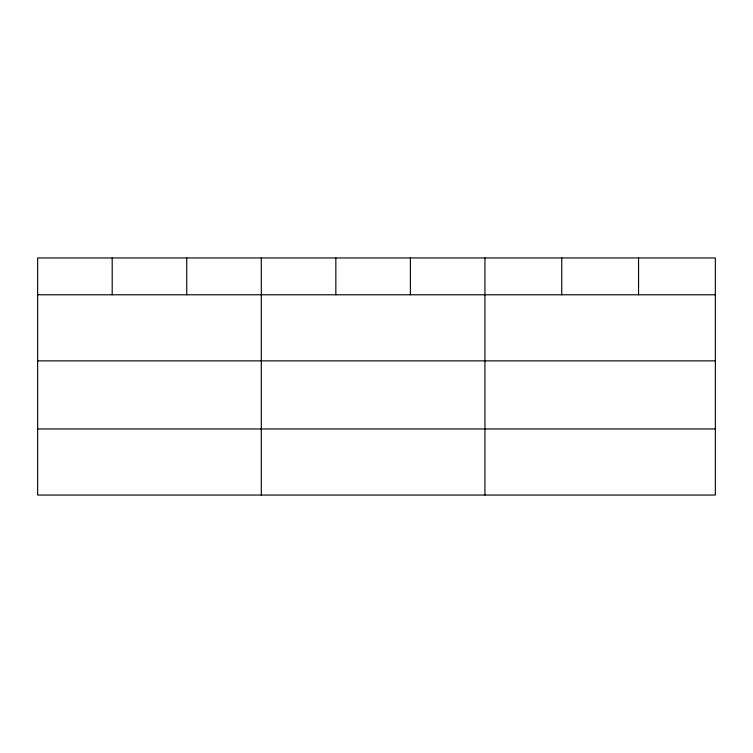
<?xml version="1.0" encoding="UTF-8"?>
<svg xmlns="http://www.w3.org/2000/svg" width="753" height="753" viewBox="0 0 753 753"><rect width="100%" height="100%" fill="white"/><g stroke="black" fill="none" stroke-linecap="round" stroke-linejoin="round"><path stroke-width="1.13" d="M715.35 360.866L715.35 257.95L37.65 257.95L37.65 495.05L715.35 495.05L715.35 360.866L37.65 360.866M37.65 294.781L715.35 294.781M37.65 428.965L715.35 428.965M638.544 257.95L638.544 294.781M561.738 257.95L561.738 294.781M484.932 257.95L484.932 495.05M410.385 257.95L410.385 294.781M335.838 257.95L335.838 294.781M261.291 257.95L261.291 495.05M186.744 257.95L186.744 294.781M112.197 257.95L112.197 294.781"/></g></svg>
